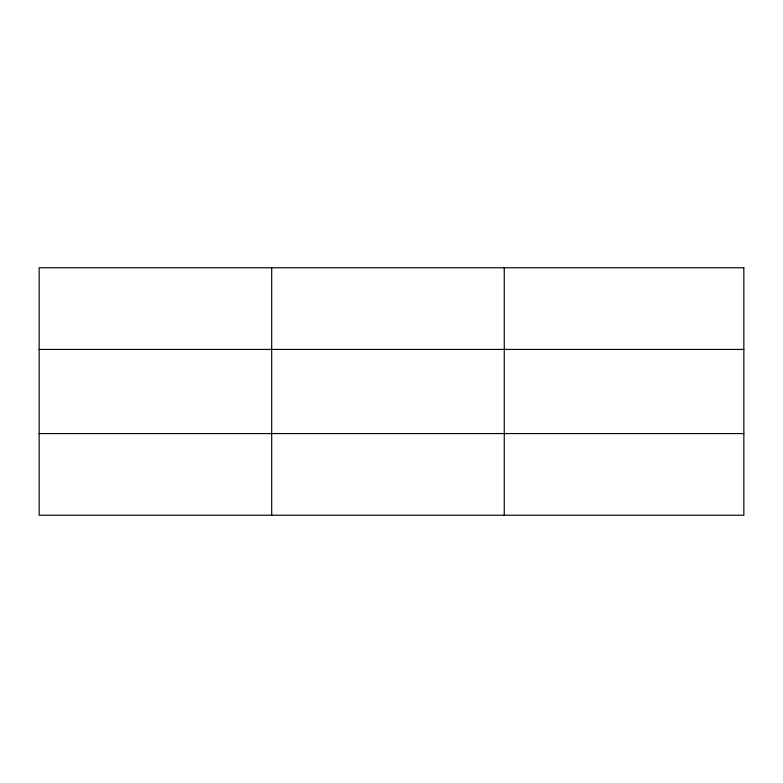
<?xml version="1.0" encoding="UTF-8"?>
<svg xmlns="http://www.w3.org/2000/svg" width="783" height="783" viewBox="0 0 783 783"><rect width="100%" height="100%" fill="white"/><g stroke="black" fill="none" stroke-linecap="round" stroke-linejoin="round"><path stroke-width="1.17" d="M271.701 267.776L271.701 515.224M504.252 267.776L504.252 515.224M39.15 349.433L743.85 349.433M39.15 433.567L743.85 433.567M743.85 267.776L743.85 515.224L39.15 515.224L39.15 267.776L743.85 267.776"/></g></svg>
